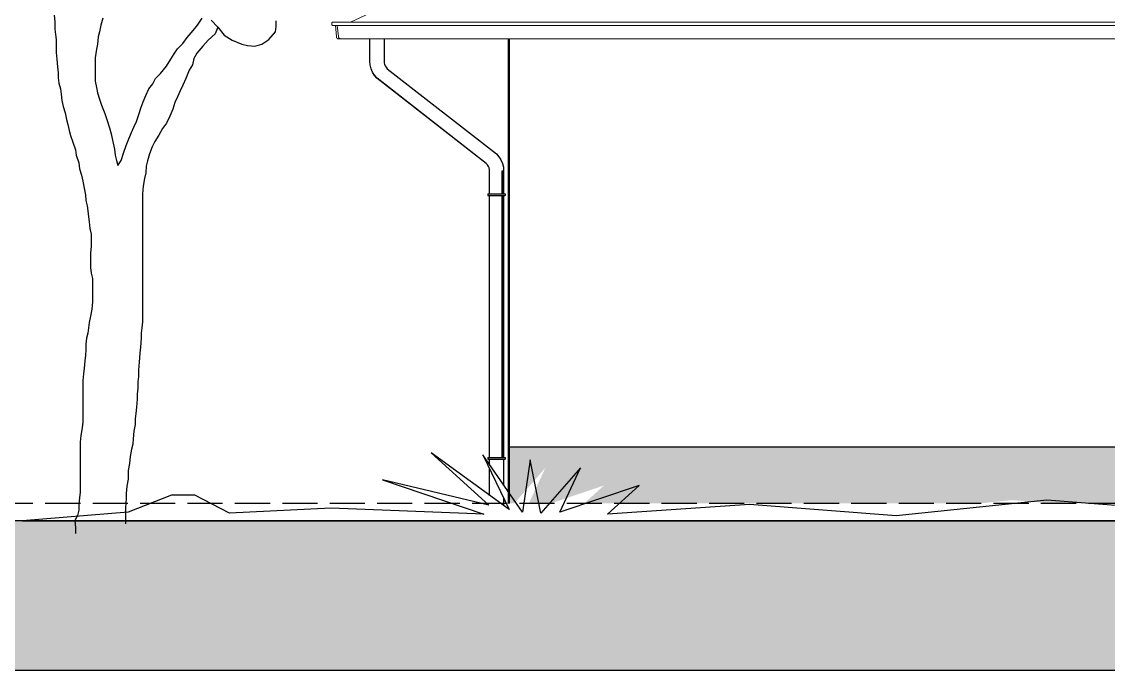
# Model space of a CAD drawing. Header units: millimetres. Extents: x 0 to 1200, y 0 to 841.
# Drawn here: x 569.4 to 631.3, y 662.8 to 699.7 of the extents above; entities that cross this region are included whole.
import ezdxf

# ---------------------------------------------------------------- set-up
doc = ezdxf.new("R2010")
doc.units = ezdxf.units.MM
doc.linetypes.add('PUNKT2_S9', pattern=[1, 0, -1])
doc.linetypes.add('VERDECKT2_S2', pattern=[2.7, 2, -0.7])
doc.layers.add('Standard', color=7, linetype='Continuous', lineweight=25)

msp = doc.modelspace()

# ---------------------------------------------------------------- hatches: boundary and pattern name
at = {"layer": 'Standard', "linetype": 'PUNKT2_S9', "lineweight": 25}
msp.add_hatch(color=253, dxfattribs=at).paths.add_polyline_path([(691.188, 672.303), (691.188, 675.503), (597.15, 675.503), (597.148, 672.303), (597.477, 672.303), (599.245, 674.322), (598.303, 672.303), (599.556, 672.303), (602.581, 673.32), (601.452, 672.303), (623.994, 672.303), (625.804, 672.49), (628.193, 672.303), (639.903, 672.303), (643.782, 672.737), (652.162, 672.303)])
at = {"layer": 'Standard', "linetype": 'PUNKT2_S9', "lineweight": -3}
h = msp.add_hatch(color=0, dxfattribs=at)
h.paths.add_polyline_path([(681.85, 667.492), (682.14, 667.544), (682.288, 667.634), (682.4, 667.777), (682.469, 667.961), (682.494, 668.19), (682.462, 668.441), (682.369, 668.636), (682.222, 668.779), (682.022, 668.854), (681.796, 668.869), (681.346, 668.873), (680.624, 668.873), (680.624, 667.477), (681.309, 667.477)])
h.paths.add_polyline_path([(658.821, 666.479), (660.071, 666.479), (659.439, 668.52)])
h.paths.add_polyline_path([(791.468, 671.303), (566.468, 671.303), (566.468, 662.803), (791.468, 662.803)])
h.paths.add_polyline_path([(705.363, 665.23), (705.363, 664.303), (702.137, 664.303), (702.137, 669.758), (703.062, 669.758), (703.062, 665.23)], flags=16)
h.paths.add_polyline_path([(701.24, 669.803), (701.24, 668.873), (698.766, 668.873), (698.766, 667.654), (701.068, 667.654), (701.068, 666.727), (698.766, 666.727), (698.766, 665.23), (701.327, 665.23), (701.327, 664.303), (697.841, 664.303), (697.841, 669.803)], flags=16)
h.paths.add_polyline_path([(694.105, 669.803), (695.265, 665.732), (696.387, 669.803), (697.37, 669.803), (695.728, 664.303), (694.74, 664.303), (693.102, 669.803)], flags=16)
h.paths.add_polyline_path([(692.786, 664.303), (689.3, 664.303), (689.3, 669.803), (692.699, 669.803), (692.699, 668.873), (690.225, 668.873), (690.225, 667.654), (692.527, 667.654), (692.527, 666.727), (690.225, 666.727), (690.225, 665.23), (692.786, 665.23)], flags=16)
h.paths.add_polyline_path([(686.452, 666.325), (686.452, 667.252), (688.446, 667.252), (688.446, 665.061), (688.09, 664.742), (687.602, 664.464), (687.049, 664.273), (686.486, 664.21), (685.814, 664.299), (685.232, 664.57), (684.763, 665.013), (684.429, 665.605), (684.226, 666.311), (684.16, 667.071), (684.235, 667.883), (684.46, 668.599), (684.829, 669.188), (685.339, 669.623), (685.833, 669.83), (686.436, 669.897), (687.196, 669.788), (687.768, 669.466), (688.165, 668.955), (688.387, 668.28), (687.468, 668.073), (687.327, 668.437), (687.102, 668.711), (686.802, 668.887), (686.436, 668.948), (685.892, 668.831), (685.47, 668.486), (685.204, 667.912), (685.113, 667.117), (685.204, 666.261), (685.476, 665.646), (685.896, 665.282), (686.426, 665.158), (686.717, 665.192), (687.009, 665.293), (687.28, 665.447), (687.512, 665.628), (687.512, 666.325)], flags=16)
h.paths.add_polyline_path([(679.699, 669.803), (681.647, 669.803), (682.281, 669.766), (682.712, 669.653), (683.012, 669.45), (683.247, 669.128), (683.397, 668.722), (683.447, 668.261), (683.372, 667.695), (683.144, 667.237), (682.766, 666.91), (682.237, 666.73), (682.512, 666.51), (682.731, 666.269), (682.963, 665.92), (683.26, 665.377), (683.819, 664.303), (682.712, 664.303), (682.043, 665.5), (681.744, 666.021), (681.556, 666.307), (681.421, 666.449), (681.278, 666.535), (681.087, 666.584), (680.812, 666.599), (680.624, 666.599), (680.624, 664.303), (679.699, 664.303)], flags=16)
h.paths.add_polyline_path([(678.652, 666.727), (676.35, 666.727), (676.35, 665.23), (678.911, 665.23), (678.911, 664.303), (675.425, 664.303), (675.425, 669.803), (678.824, 669.803), (678.824, 668.873), (676.35, 668.873), (676.35, 667.654), (678.652, 667.654)], flags=16)
h.paths.add_polyline_path([(671.185, 668.873), (671.185, 669.803), (674.828, 669.803), (674.828, 668.873), (673.471, 668.873), (673.471, 664.303), (672.545, 664.303), (672.545, 668.873)], flags=16)
h.paths.add_polyline_path([(670.557, 664.303), (669.631, 664.303), (669.631, 666.708), (667.818, 666.708), (667.818, 664.303), (666.893, 664.303), (666.893, 669.803), (667.818, 669.803), (667.818, 667.638), (669.631, 667.638), (669.631, 669.803), (670.557, 669.803)], flags=16)
h.paths.add_polyline_path([(663.36, 664.397), (662.691, 664.956), (662.25, 665.845), (662.103, 667.005), (662.25, 668.224), (662.694, 669.135), (663.379, 669.706), (664.248, 669.897), (665.011, 669.747), (665.614, 669.301), (665.886, 668.869), (666.083, 668.288), (665.167, 668.025), (665.042, 668.407), (664.826, 668.7), (664.541, 668.884), (664.201, 668.948), (663.739, 668.839), (663.373, 668.509), (663.135, 667.935), (663.056, 667.087), (663.135, 666.194), (663.37, 665.601), (663.729, 665.267), (664.182, 665.158), (664.526, 665.23), (664.817, 665.44), (665.045, 665.8), (665.198, 666.325), (666.095, 665.984), (665.82, 665.2), (665.408, 664.644), (664.864, 664.318), (664.192, 664.21)], flags=16)
h.paths.add_polyline_path([(660.768, 664.303), (660.368, 665.553), (658.536, 665.553), (658.158, 664.303), (657.176, 664.303), (658.961, 669.803), (659.94, 669.803), (661.775, 664.303)], flags=16)

# ---------------------------------------------------------------- linework, layer by layer
at = {"layer": 'Standard', "color": 34, "linetype": 'Continuous', "lineweight": 18}
for p, q in [((635.168, 721.631), (588.143, 699.703)), ((588.143, 699.703), (635.168, 721.631))]:
    msp.add_line(p, q, dxfattribs=at)
at = {"layer": 'Standard', "color": 7, "linetype": 'Continuous', "lineweight": -3}
for p, q in [((571.275, 700.112), (571.311, 699.704)), ((574.047, 699.927), (573.935, 699.52)), ((579.442, 699.52), (579.701, 699.927)), ((580.217, 699.815), (580.587, 699.407)), ((571.311, 699.704), (571.311, 699.297)), ((571.311, 699.297), (571.348, 699.002)), ((573.935, 699.52), (573.861, 699.151)), ((578.85, 698.816), (579.183, 699.225)), ((579.183, 699.225), (579.442, 699.52)), ((580.587, 699.407), (580.44, 699.038)), ((580.587, 699.407), (580.957, 698.964)), ((583.877, 699.151), (583.914, 699.446)), ((583.914, 699.446), (583.914, 699.779)), ((571.348, 699.002), (571.385, 698.705)), ((571.385, 698.705), (571.385, 698.336)), ((573.788, 698.854), (573.751, 698.449)), ((573.861, 699.151), (573.788, 698.854)), ((578.592, 698.485), (578.85, 698.816)), ((580.034, 698.669), (579.738, 698.336)), ((580.44, 699.038), (580.034, 698.669)), ((580.957, 698.964), (581.401, 698.669)), ((581.401, 698.669), (581.955, 698.449)), ((583.101, 698.449), (583.507, 698.705)), ((583.507, 698.705), (583.877, 699.151)), ((589.258, 697.467), (589.258, 698.753)), ((589.259, 697.467), (589.259, 698.753)), ((590.059, 698.753), (590.059, 697.499)), ((571.385, 698.336), (571.385, 697.967)), ((571.385, 697.967), (571.422, 697.598)), ((573.676, 698.152), (573.602, 697.673)), ((573.751, 698.449), (573.676, 698.152)), ((578.111, 697.893), (578.296, 698.188)), ((578.296, 698.188), (578.592, 698.485)), ((579.405, 697.929), (579.22, 697.634)), ((579.738, 698.336), (579.405, 697.929)), ((581.955, 698.449), (582.288, 698.375)), ((582.288, 698.375), (582.694, 698.336)), ((582.694, 698.336), (583.101, 698.449)), ((571.422, 697.598), (571.459, 697.155)), ((573.602, 697.673), (573.602, 697.376)), ((573.602, 697.376), (573.602, 697.007)), ((577.668, 697.191), (577.927, 697.598)), ((577.927, 697.598), (578.111, 697.893)), ((579.22, 697.634), (579.146, 697.265)), ((589.274, 697.264), (589.258, 697.467)), ((589.275, 697.264), (589.259, 697.467)), ((590.059, 697.499), (590.068, 697.389)), ((590.068, 697.389), (590.089, 697.298)), ((571.459, 697.155), (571.496, 696.822)), ((571.496, 696.822), (571.496, 696.525)), ((573.602, 697.007), (573.602, 696.674)), ((577.04, 696.489), (577.335, 696.784)), ((577.335, 696.784), (577.668, 697.191)), ((578.962, 696.971), (578.776, 696.489)), ((579.146, 697.265), (578.962, 696.971)), ((589.325, 697.05), (589.274, 697.264)), ((589.326, 697.05), (589.275, 697.264)), ((589.409, 696.847), (589.325, 697.05)), ((589.41, 696.847), (589.326, 697.05)), ((589.524, 696.659), (589.409, 696.847)), ((589.525, 696.659), (589.41, 696.847)), ((590.089, 697.298), (590.125, 697.211)), ((590.125, 697.211), (590.175, 697.131)), ((590.175, 697.131), (590.246, 697.047)), ((590.246, 697.047), (596.469, 692.196)), ((571.496, 696.525), (571.533, 696.23)), ((571.533, 696.23), (571.644, 695.897)), ((573.602, 696.674), (573.602, 696.341)), ((573.602, 696.341), (573.676, 695.972)), ((576.67, 695.897), (576.892, 696.194)), ((576.892, 696.194), (577.04, 696.489)), ((578.592, 696.12), (578.444, 695.787)), ((578.776, 696.489), (578.592, 696.12)), ((589.657, 696.504), (589.524, 696.659)), ((589.658, 696.504), (589.525, 696.659)), ((595.88, 691.652), (589.657, 696.504)), ((595.881, 691.652), (589.658, 696.504)), ((571.644, 695.897), (571.681, 695.603)), ((571.681, 695.603), (571.718, 695.231)), ((573.676, 695.972), (573.751, 695.675)), ((573.751, 695.675), (573.861, 695.306)), ((576.338, 695.157), (576.486, 695.528)), ((576.486, 695.528), (576.67, 695.897)), ((578.296, 695.454), (578.148, 695.121)), ((578.444, 695.787), (578.296, 695.454)), ((571.718, 695.231), (571.792, 694.901)), ((571.792, 694.901), (571.902, 694.529)), ((573.861, 695.306), (573.972, 694.973)), ((573.972, 694.973), (574.157, 694.493)), ((576.078, 694.381), (576.227, 694.862)), ((576.227, 694.862), (576.338, 695.157)), ((578.148, 695.121), (578.037, 694.752)), ((571.902, 694.529), (571.977, 694.16)), ((574.157, 694.493), (574.267, 694.16)), ((575.968, 694.05), (576.078, 694.381)), ((577.852, 694.345), (577.668, 693.94)), ((578.037, 694.752), (577.852, 694.345)), ((571.977, 694.16), (572.05, 693.866)), ((572.05, 693.866), (572.124, 693.533)), ((574.267, 694.16), (574.416, 693.679)), ((574.416, 693.679), (574.527, 693.348)), ((575.672, 693.422), (575.82, 693.717)), ((575.82, 693.717), (575.968, 694.05)), ((577.446, 693.643), (577.225, 693.274)), ((577.668, 693.94), (577.446, 693.643)), ((572.124, 693.533), (572.198, 693.238)), ((572.198, 693.238), (572.346, 692.867)), ((574.527, 693.348), (574.6, 692.977)), ((574.6, 692.977), (574.711, 692.462)), ((575.376, 692.682), (575.525, 693.051)), ((575.525, 693.051), (575.672, 693.422)), ((577.225, 693.274), (577.003, 692.903)), ((572.346, 692.867), (572.494, 692.423)), ((572.494, 692.423), (572.531, 692.126)), ((574.711, 692.462), (574.749, 692.126)), ((575.229, 692.239), (575.376, 692.682)), ((576.855, 692.608), (576.707, 692.201)), ((577.003, 692.903), (576.855, 692.608)), ((572.531, 692.126), (572.679, 691.685)), ((574.749, 692.126), (574.823, 691.832)), ((574.823, 691.832), (574.896, 691.537)), ((574.896, 691.537), (575.08, 691.832)), ((575.08, 691.832), (575.229, 692.239)), ((576.596, 691.796), (576.522, 691.499)), ((576.707, 692.201), (576.596, 691.796)), ((596.469, 692.196), (596.601, 692.041)), ((596.601, 692.041), (596.716, 691.853)), ((596.716, 691.853), (596.8, 691.65)), ((572.679, 691.685), (572.716, 691.352)), ((572.716, 691.352), (572.826, 690.983)), ((576.486, 691.13), (576.411, 690.797)), ((576.522, 691.499), (576.486, 691.13)), ((595.951, 691.569), (595.88, 691.652)), ((595.952, 691.569), (595.881, 691.652)), ((596, 691.489), (595.951, 691.569)), ((596.001, 691.489), (595.952, 691.569)), ((596.036, 691.402), (596, 691.489)), ((596.037, 691.402), (596.001, 691.489)), ((596.058, 691.311), (596.036, 691.402)), ((596.059, 691.311), (596.037, 691.402)), ((596.067, 691.201), (596.058, 691.311)), ((596.068, 691.201), (596.059, 691.311)), ((596.067, 689.923), (596.067, 691.201)), ((596.068, 689.923), (596.068, 691.201)), ((596.791, 691.23), (596.824, 691.231)), ((596.791, 689.923), (596.791, 691.23)), ((596.8, 691.65), (596.852, 691.436)), ((596.823, 689.923), (596.823, 691.231)), ((596.824, 689.923), (596.824, 691.231)), ((596.852, 691.436), (596.868, 691.233)), ((596.868, 691.233), (596.868, 689.923)), ((572.826, 690.983), (572.9, 690.648)), ((572.9, 690.648), (572.974, 690.243)), ((576.411, 690.797), (576.338, 690.353)), ((572.974, 690.243), (573.049, 689.872)), ((576.338, 690.353), (576.301, 689.91)), ((576.301, 689.91), (576.301, 689.505)), ((595.963, 689.923), (595.964, 689.923)), ((595.963, 689.923), (595.963, 689.823)), ((595.964, 689.923), (595.97, 689.923)), ((595.964, 689.923), (595.964, 689.823)), ((595.97, 689.923), (595.988, 689.923)), ((595.988, 689.923), (596.018, 689.923)), ((596.018, 689.923), (596.059, 689.923)), ((596.059, 689.923), (596.11, 689.923)), ((596.11, 689.923), (596.17, 689.923)), ((596.17, 689.923), (596.237, 689.923)), ((596.237, 689.923), (596.309, 689.923)), ((596.309, 689.923), (596.385, 689.923)), ((596.385, 689.923), (596.464, 689.923)), ((596.464, 689.923), (596.542, 689.923)), ((596.542, 689.923), (596.618, 689.923)), ((596.618, 689.923), (596.691, 689.923)), ((596.691, 689.923), (596.758, 689.923)), ((596.758, 689.923), (596.817, 689.923)), ((596.817, 689.923), (596.868, 689.923)), ((596.868, 689.923), (596.909, 689.923)), ((596.909, 689.923), (596.939, 689.923)), ((596.939, 689.923), (596.958, 689.923)), ((596.958, 689.923), (596.964, 689.923)), ((596.964, 689.923), (596.964, 689.823)), ((573.049, 689.872), (573.085, 689.541)), ((573.085, 689.541), (573.159, 689.244)), ((576.301, 689.505), (576.301, 689.098)), ((595.963, 689.823), (595.964, 689.823)), ((595.964, 689.823), (595.97, 689.823)), ((595.97, 689.823), (595.988, 689.823)), ((595.988, 689.823), (596.018, 689.823)), ((596.018, 689.823), (596.059, 689.823)), ((596.059, 689.823), (596.11, 689.823)), ((596.067, 674.923), (596.067, 689.823)), ((596.068, 674.923), (596.068, 689.823)), ((596.11, 689.823), (596.17, 689.823)), ((596.17, 689.823), (596.237, 689.823)), ((596.237, 689.823), (596.309, 689.823)), ((596.309, 689.823), (596.385, 689.823)), ((596.385, 689.823), (596.464, 689.823)), ((596.464, 689.823), (596.542, 689.823)), ((596.542, 689.823), (596.618, 689.823)), ((596.618, 689.823), (596.691, 689.823)), ((596.691, 689.823), (596.758, 689.823)), ((596.758, 689.823), (596.817, 689.823)), ((596.791, 674.923), (596.791, 689.823)), ((596.817, 689.823), (596.868, 689.823)), ((596.823, 674.923), (596.823, 689.823)), ((596.824, 674.923), (596.824, 689.823)), ((596.868, 689.823), (596.868, 674.923)), ((596.868, 689.823), (596.909, 689.823)), ((596.909, 689.823), (596.939, 689.823)), ((596.939, 689.823), (596.958, 689.823)), ((596.958, 689.823), (596.964, 689.823)), ((573.159, 689.244), (573.196, 688.949)), ((573.196, 688.949), (573.233, 688.616)), ((576.301, 689.098), (576.301, 688.691)), ((576.301, 688.691), (576.301, 688.211)), ((573.233, 688.616), (573.27, 688.322)), ((573.27, 688.322), (573.307, 687.953)), ((576.301, 688.211), (576.301, 687.878)), ((573.307, 687.953), (573.381, 687.62)), ((573.381, 687.62), (573.381, 687.325)), ((576.301, 687.878), (576.301, 687.397)), ((573.381, 686.954), (573.345, 686.549)), ((573.381, 687.325), (573.381, 686.954)), ((576.301, 687.397), (576.301, 687.028)), ((576.301, 687.028), (576.301, 686.659)), ((573.345, 686.549), (573.345, 686.141)), ((576.301, 686.659), (576.301, 686.067)), ((573.345, 686.141), (573.345, 685.734)), ((573.345, 685.734), (573.381, 685.401)), ((576.301, 686.067), (576.301, 685.475)), ((573.381, 685.401), (573.455, 685.106)), ((573.455, 685.106), (573.455, 684.809)), ((576.301, 685.475), (576.301, 685.032)), ((576.301, 685.032), (576.301, 684.625)), ((573.455, 684.809), (573.455, 684.479)), ((573.455, 684.479), (573.455, 684.107)), ((576.301, 684.625), (576.301, 684.182)), ((573.455, 683.774), (573.418, 683.369)), ((573.455, 684.107), (573.455, 683.774)), ((576.301, 684.182), (576.301, 683.702)), ((576.301, 683.702), (576.301, 683.147)), ((573.418, 683.369), (573.345, 682.962)), ((576.301, 683.147), (576.301, 682.629)), ((573.27, 682.593), (573.233, 682.296)), ((573.345, 682.962), (573.27, 682.593)), ((576.301, 682.629), (576.264, 682.296)), ((573.196, 682.001), (573.122, 681.704)), ((573.233, 682.296), (573.196, 682.001)), ((576.264, 682.296), (576.227, 682.001)), ((576.227, 682.001), (576.227, 681.704)), ((573.122, 681.704), (573.085, 681.374)), ((573.085, 681.374), (573.085, 681.041)), ((576.227, 681.704), (576.19, 681.189)), ((573.049, 680.746), (573.012, 680.413)), ((573.085, 681.041), (573.049, 680.746)), ((576.153, 680.856), (576.115, 680.339)), ((576.19, 681.189), (576.153, 680.856)), ((572.974, 680.006), (572.937, 679.673)), ((573.012, 680.413), (572.974, 680.006)), ((576.115, 680.339), (576.078, 679.895)), ((572.937, 679.673), (572.9, 679.304)), ((576.078, 679.524), (576.042, 679.229)), ((576.078, 679.895), (576.078, 679.524)), ((572.9, 679.304), (572.9, 678.935)), ((572.9, 678.935), (572.9, 678.602)), ((576.042, 678.86), (576.005, 678.527)), ((576.042, 679.229), (576.042, 678.86)), ((572.9, 678.602), (572.9, 678.307)), ((572.9, 678.307), (572.9, 677.936)), ((576.005, 678.233), (575.968, 677.789)), ((576.005, 678.527), (576.005, 678.233)), ((572.9, 677.936), (572.9, 677.605)), ((572.9, 677.605), (572.9, 677.27)), ((575.968, 677.789), (575.931, 677.418)), ((572.9, 676.939), (572.863, 676.606)), ((572.9, 677.27), (572.9, 676.939)), ((575.931, 677.418), (575.894, 677.123)), ((575.894, 677.123), (575.894, 676.79)), ((572.863, 676.606), (572.789, 676.163)), ((575.82, 676.421), (575.782, 675.978)), ((575.894, 676.79), (575.82, 676.421)), ((572.789, 676.163), (572.753, 675.791)), ((572.753, 675.791), (572.753, 675.497)), ((575.746, 675.681), (575.672, 675.386)), ((575.782, 675.978), (575.746, 675.681)), ((572.753, 675.497), (572.753, 675.089)), ((572.753, 675.089), (572.753, 674.795)), ((575.672, 675.386), (575.599, 674.979)), ((572.753, 674.795), (572.753, 674.462)), ((572.753, 674.462), (572.753, 674.129)), ((575.562, 674.574), (575.488, 674.167)), ((575.599, 674.979), (575.562, 674.574)), ((595.963, 674.923), (595.964, 674.923)), ((595.963, 674.923), (595.963, 674.823)), ((595.963, 674.823), (595.964, 674.823)), ((595.964, 674.923), (595.97, 674.923)), ((595.964, 674.923), (595.964, 674.823)), ((595.964, 674.823), (595.97, 674.823)), ((595.97, 674.923), (595.988, 674.923)), ((595.97, 674.823), (595.988, 674.823)), ((595.988, 674.923), (596.018, 674.923)), ((595.988, 674.823), (596.018, 674.823)), ((596.018, 674.923), (596.059, 674.923)), ((596.018, 674.823), (596.059, 674.823)), ((596.059, 674.923), (596.11, 674.923)), ((596.059, 674.823), (596.11, 674.823)), ((596.067, 674.515), (596.067, 674.823)), ((596.068, 674.513), (596.068, 674.823)), ((596.11, 674.923), (596.17, 674.923)), ((596.11, 674.823), (596.17, 674.823)), ((596.17, 674.923), (596.237, 674.923)), ((596.17, 674.823), (596.237, 674.823)), ((596.237, 674.923), (596.309, 674.923)), ((596.237, 674.823), (596.309, 674.823)), ((596.309, 674.923), (596.385, 674.923)), ((596.309, 674.823), (596.385, 674.823)), ((596.385, 674.923), (596.464, 674.923)), ((596.385, 674.823), (596.464, 674.823)), ((596.464, 674.923), (596.542, 674.923)), ((596.464, 674.823), (596.542, 674.823)), ((596.542, 674.923), (596.618, 674.923)), ((596.542, 674.823), (596.618, 674.823)), ((596.618, 674.923), (596.691, 674.923)), ((596.618, 674.823), (596.691, 674.823)), ((596.691, 674.923), (596.758, 674.923)), ((596.691, 674.823), (596.758, 674.823)), ((596.758, 674.923), (596.817, 674.923)), ((596.758, 674.823), (596.817, 674.823)), ((596.817, 674.923), (596.868, 674.923)), ((596.817, 674.823), (596.868, 674.823)), ((596.868, 674.923), (596.909, 674.923)), ((596.868, 674.823), (596.868, 673.356)), ((596.868, 674.823), (596.909, 674.823)), ((596.909, 674.923), (596.939, 674.923)), ((596.909, 674.823), (596.939, 674.823)), ((596.939, 674.923), (596.958, 674.923)), ((596.939, 674.823), (596.958, 674.823)), ((596.958, 674.923), (596.964, 674.923)), ((596.958, 674.823), (596.964, 674.823)), ((596.964, 674.923), (596.964, 674.823)), ((572.753, 674.129), (572.753, 673.724)), ((575.488, 674.167), (575.488, 673.685)), ((596.067, 672.755), (596.067, 674.27)), ((596.068, 672.754), (596.068, 674.268)), ((572.753, 673.724), (572.753, 673.242)), ((572.753, 673.242), (572.753, 672.947)), ((575.413, 673.28), (575.376, 672.873)), ((575.488, 673.685), (575.413, 673.28)), ((572.716, 672.614), (572.679, 672.281)), ((572.753, 672.947), (572.716, 672.614)), ((575.376, 672.578), (575.339, 672.059)), ((575.376, 672.873), (575.376, 672.578)), ((596.868, 672.596), (596.868, 672.173)), ((572.679, 672.281), (572.679, 671.912)), ((575.339, 672.059), (575.339, 671.764)), ((572.605, 671.618), (572.457, 671.321)), ((572.679, 671.912), (572.605, 671.618)), ((575.339, 671.764), (575.339, 671.431)), ((575.339, 671.431), (575.339, 671.136)), ((572.457, 671.321), (572.494, 670.916)), ((572.494, 670.916), (572.494, 670.58))]:
    msp.add_line(p, q, dxfattribs=at)
at = {"layer": 'Standard', "color": 7, "linetype": 'Continuous', "lineweight": 18}
for p, q in [((587.079, 699.619), (587.078, 699.614)), ((587.078, 699.614), (587.079, 699.619)), ((587.078, 699.614), (587.079, 699.619)), ((587.078, 699.614), (587.078, 699.608)), ((587.078, 699.608), (587.078, 699.614)), ((587.078, 699.608), (587.078, 699.614)), ((587.078, 699.608), (587.078, 699.603)), ((587.078, 699.603), (587.078, 699.608)), ((587.078, 699.603), (587.078, 699.608)), ((587.078, 699.603), (587.078, 699.598)), ((587.078, 699.598), (587.078, 699.603)), ((587.078, 699.598), (587.078, 699.603)), ((587.078, 699.598), (587.078, 699.593)), ((587.078, 699.593), (587.078, 699.598)), ((587.078, 699.593), (587.078, 699.598)), ((587.078, 699.593), (587.079, 699.588)), ((587.079, 699.588), (587.078, 699.593)), ((587.079, 699.588), (587.078, 699.593)), ((587.079, 699.624), (587.08, 699.629)), ((587.08, 699.624), (587.079, 699.619)), ((587.079, 699.619), (587.079, 699.624)), ((587.079, 699.619), (587.08, 699.624)), ((587.079, 699.588), (587.08, 699.582)), ((587.079, 699.582), (587.079, 699.588)), ((587.08, 699.582), (587.079, 699.588)), ((587.08, 699.577), (587.079, 699.582)), ((587.08, 699.629), (587.081, 699.634)), ((587.081, 699.629), (587.08, 699.624)), ((587.08, 699.624), (587.081, 699.629)), ((587.08, 699.582), (587.081, 699.577)), ((587.081, 699.577), (587.08, 699.582)), ((587.081, 699.572), (587.08, 699.577)), ((587.081, 699.634), (587.082, 699.639)), ((587.083, 699.634), (587.081, 699.629)), ((587.081, 699.629), (587.083, 699.634)), ((587.081, 699.577), (587.083, 699.572)), ((587.083, 699.572), (587.081, 699.577)), ((587.082, 699.567), (587.081, 699.572)), ((587.082, 699.639), (587.084, 699.644)), ((587.084, 699.562), (587.082, 699.567)), ((587.084, 699.639), (587.083, 699.634)), ((587.083, 699.634), (587.084, 699.639)), ((587.083, 699.572), (587.084, 699.567)), ((587.084, 699.567), (587.083, 699.572)), ((587.084, 699.644), (587.085, 699.649)), ((587.086, 699.644), (587.084, 699.639)), ((587.084, 699.639), (587.086, 699.644)), ((587.084, 699.567), (587.086, 699.562)), ((587.086, 699.562), (587.084, 699.567)), ((587.085, 699.558), (587.084, 699.562)), ((587.085, 699.649), (587.087, 699.653)), ((587.087, 699.553), (587.085, 699.558)), ((587.089, 699.649), (587.086, 699.644)), ((587.086, 699.644), (587.089, 699.649)), ((587.086, 699.562), (587.089, 699.558)), ((587.089, 699.558), (587.086, 699.562)), ((587.087, 699.653), (587.089, 699.658)), ((587.089, 699.549), (587.087, 699.553)), ((587.089, 699.658), (587.091, 699.662)), ((587.091, 699.653), (587.089, 699.649)), ((587.089, 699.649), (587.091, 699.653)), ((587.089, 699.558), (587.091, 699.553)), ((587.091, 699.553), (587.089, 699.558)), ((587.091, 699.544), (587.089, 699.549)), ((587.091, 699.662), (587.093, 699.666)), ((587.094, 699.658), (587.091, 699.653)), ((587.091, 699.653), (587.094, 699.658)), ((587.091, 699.553), (587.094, 699.549)), ((587.094, 699.549), (587.091, 699.553)), ((587.093, 699.54), (587.091, 699.544)), ((587.093, 699.666), (587.096, 699.67)), ((587.096, 699.536), (587.093, 699.54)), ((587.097, 699.662), (587.094, 699.658)), ((587.094, 699.658), (587.097, 699.662)), ((587.094, 699.549), (587.097, 699.544)), ((587.097, 699.544), (587.094, 699.549)), ((587.096, 699.67), (587.098, 699.674)), ((587.098, 699.532), (587.096, 699.536)), ((587.1, 699.666), (587.097, 699.662)), ((587.097, 699.662), (587.1, 699.666)), ((587.097, 699.544), (587.1, 699.54)), ((587.1, 699.54), (587.097, 699.544)), ((587.098, 699.674), (587.101, 699.677)), ((587.101, 699.529), (587.098, 699.532)), ((587.103, 699.67), (587.1, 699.666)), ((587.1, 699.666), (587.103, 699.67)), ((587.1, 699.54), (587.103, 699.536)), ((587.103, 699.536), (587.1, 699.54)), ((587.101, 699.677), (587.104, 699.681)), ((587.104, 699.525), (587.101, 699.529)), ((587.107, 699.674), (587.103, 699.67)), ((587.103, 699.67), (587.107, 699.674)), ((587.103, 699.536), (587.107, 699.532)), ((587.107, 699.532), (587.103, 699.536)), ((587.104, 699.681), (587.107, 699.684)), ((587.107, 699.522), (587.104, 699.525)), ((587.107, 699.684), (587.11, 699.687)), ((587.111, 699.677), (587.107, 699.674)), ((587.107, 699.674), (587.111, 699.677)), ((587.107, 699.532), (587.111, 699.529)), ((587.111, 699.529), (587.107, 699.532)), ((587.11, 699.519), (587.107, 699.522)), ((587.11, 699.687), (587.113, 699.69)), ((587.113, 699.517), (587.11, 699.519)), ((587.115, 699.681), (587.111, 699.677)), ((587.111, 699.677), (587.115, 699.681)), ((587.111, 699.529), (587.115, 699.525)), ((587.115, 699.525), (587.111, 699.529)), ((587.113, 699.69), (587.116, 699.692)), ((587.116, 699.514), (587.113, 699.517)), ((587.119, 699.684), (587.115, 699.681)), ((587.115, 699.681), (587.119, 699.684)), ((587.115, 699.525), (587.119, 699.522)), ((587.119, 699.522), (587.115, 699.525)), ((587.116, 699.692), (587.119, 699.695)), ((587.119, 699.512), (587.116, 699.514)), ((587.119, 699.695), (587.123, 699.697)), ((587.123, 699.687), (587.119, 699.684)), ((587.119, 699.684), (587.123, 699.687)), ((587.119, 699.522), (587.123, 699.519)), ((587.123, 699.519), (587.119, 699.522)), ((587.123, 699.51), (587.119, 699.512)), ((587.123, 699.697), (587.126, 699.698)), ((587.128, 699.69), (587.123, 699.687)), ((587.123, 699.687), (587.128, 699.69)), ((587.123, 699.519), (587.128, 699.517)), ((587.128, 699.517), (587.123, 699.519)), ((587.126, 699.508), (587.123, 699.51)), ((587.126, 699.698), (587.13, 699.7)), ((587.13, 699.507), (587.126, 699.508)), ((587.132, 699.692), (587.128, 699.69)), ((587.128, 699.69), (587.132, 699.692)), ((587.128, 699.517), (587.132, 699.514)), ((587.132, 699.514), (587.128, 699.517)), ((587.13, 699.7), (587.133, 699.701)), ((587.133, 699.505), (587.13, 699.507)), ((587.137, 699.695), (587.132, 699.692)), ((587.132, 699.692), (587.137, 699.695)), ((587.132, 699.514), (587.137, 699.512)), ((587.137, 699.512), (587.132, 699.514)), ((587.133, 699.701), (587.137, 699.702)), ((587.137, 699.504), (587.133, 699.505)), ((587.137, 699.702), (587.14, 699.703)), ((587.142, 699.697), (587.137, 699.695)), ((587.137, 699.695), (587.142, 699.697)), ((587.137, 699.512), (587.142, 699.51)), ((587.142, 699.51), (587.137, 699.512)), ((587.14, 699.504), (587.137, 699.504)), ((587.14, 699.703), (587.144, 699.703)), ((587.144, 699.503), (587.14, 699.504)), ((587.147, 699.698), (587.142, 699.697)), ((587.142, 699.697), (587.147, 699.698)), ((587.142, 699.51), (587.147, 699.508)), ((587.147, 699.508), (587.142, 699.51)), ((587.144, 699.703), (587.148, 699.703)), ((587.148, 699.503), (587.144, 699.503)), ((587.152, 699.7), (587.147, 699.698)), ((587.147, 699.698), (587.152, 699.7)), ((587.147, 699.508), (587.152, 699.507)), ((587.152, 699.507), (587.147, 699.508)), ((587.148, 699.703), (587.178, 699.703)), ((587.178, 699.503), (587.148, 699.503)), ((587.157, 699.701), (587.152, 699.7)), ((587.152, 699.7), (587.157, 699.701)), ((587.152, 699.507), (587.157, 699.505)), ((587.157, 699.505), (587.152, 699.507)), ((587.162, 699.702), (587.157, 699.701)), ((587.157, 699.701), (587.162, 699.702)), ((587.157, 699.505), (587.162, 699.504)), ((587.162, 699.504), (587.157, 699.505)), ((587.167, 699.703), (587.162, 699.702)), ((587.162, 699.702), (587.167, 699.703)), ((587.162, 699.504), (587.167, 699.504)), ((587.167, 699.504), (587.162, 699.504)), ((587.172, 699.703), (587.167, 699.703)), ((587.167, 699.703), (587.172, 699.703)), ((587.167, 699.504), (587.172, 699.503)), ((587.172, 699.503), (587.167, 699.504)), ((587.178, 699.703), (587.172, 699.703)), ((587.172, 699.703), (587.178, 699.703)), ((587.172, 699.503), (587.178, 699.503)), ((587.178, 699.503), (587.172, 699.503)), ((587.178, 699.703), (683.158, 699.703)), ((587.178, 699.503), (683.158, 699.503)), ((587.345, 698.873), (587.297, 699.503)), ((587.39, 699.503), (587.459, 698.873)), ((587.459, 698.873), (587.39, 699.503)), ((587.346, 698.866), (587.345, 698.873)), ((587.346, 698.859), (587.346, 698.866)), ((587.348, 698.852), (587.346, 698.859)), ((587.349, 698.845), (587.348, 698.852)), ((587.351, 698.839), (587.349, 698.845)), ((587.353, 698.832), (587.351, 698.839)), ((587.355, 698.826), (587.353, 698.832)), ((587.357, 698.82), (587.355, 698.826)), ((587.36, 698.814), (587.357, 698.82)), ((587.362, 698.808), (587.36, 698.814)), ((587.365, 698.803), (587.362, 698.808)), ((587.369, 698.797), (587.365, 698.803)), ((587.372, 698.792), (587.369, 698.797)), ((587.375, 698.787), (587.372, 698.792)), ((587.379, 698.783), (587.375, 698.787)), ((587.383, 698.779), (587.379, 698.783)), ((587.387, 698.775), (587.383, 698.779)), ((587.391, 698.771), (587.387, 698.775)), ((587.396, 698.768), (587.391, 698.771)), ((587.4, 698.765), (587.396, 698.768)), ((587.405, 698.762), (587.4, 698.765)), ((587.409, 698.76), (587.405, 698.762)), ((587.414, 698.758), (587.409, 698.76)), ((587.419, 698.756), (587.414, 698.758)), ((587.423, 698.755), (587.419, 698.756)), ((587.428, 698.754), (587.423, 698.755)), ((587.433, 698.753), (587.428, 698.754)), ((587.438, 698.753), (587.433, 698.753)), ((587.592, 698.753), (587.438, 698.753)), ((587.459, 698.873), (587.46, 698.866)), ((587.46, 698.866), (587.459, 698.873)), ((587.46, 698.866), (587.461, 698.859)), ((587.461, 698.859), (587.46, 698.866)), ((587.461, 698.859), (587.463, 698.852)), ((587.463, 698.852), (587.461, 698.859)), ((587.463, 698.852), (587.465, 698.845)), ((587.465, 698.845), (587.463, 698.852)), ((587.465, 698.845), (587.467, 698.839)), ((587.467, 698.839), (587.465, 698.845)), ((587.467, 698.839), (587.47, 698.832)), ((587.47, 698.832), (587.467, 698.839)), ((587.47, 698.832), (587.473, 698.826)), ((587.473, 698.826), (587.47, 698.832)), ((587.473, 698.826), (587.477, 698.82)), ((587.477, 698.82), (587.473, 698.826)), ((587.477, 698.82), (587.48, 698.814)), ((587.48, 698.814), (587.477, 698.82)), ((587.48, 698.814), (587.484, 698.808)), ((587.484, 698.808), (587.48, 698.814)), ((587.484, 698.808), (587.488, 698.803)), ((587.488, 698.803), (587.484, 698.808)), ((587.488, 698.803), (587.493, 698.797)), ((587.493, 698.797), (587.488, 698.803)), ((587.493, 698.797), (587.498, 698.792)), ((587.498, 698.792), (587.493, 698.797)), ((587.498, 698.792), (587.503, 698.787)), ((587.503, 698.787), (587.498, 698.792)), ((587.503, 698.787), (587.508, 698.783)), ((587.508, 698.783), (587.503, 698.787)), ((587.508, 698.783), (587.514, 698.779)), ((587.514, 698.779), (587.508, 698.783)), ((587.514, 698.779), (587.52, 698.775)), ((587.52, 698.775), (587.514, 698.779)), ((587.52, 698.775), (587.526, 698.771)), ((587.526, 698.771), (587.52, 698.775)), ((587.526, 698.771), (587.532, 698.768)), ((587.532, 698.768), (587.526, 698.771)), ((587.532, 698.768), (587.538, 698.765)), ((587.538, 698.765), (587.532, 698.768)), ((587.538, 698.765), (587.544, 698.762)), ((587.544, 698.762), (587.538, 698.765)), ((587.544, 698.762), (587.551, 698.76)), ((587.551, 698.76), (587.544, 698.762)), ((587.551, 698.76), (587.558, 698.758)), ((587.558, 698.758), (587.551, 698.76)), ((587.558, 698.758), (587.565, 698.756)), ((587.565, 698.756), (587.558, 698.758)), ((587.565, 698.756), (587.571, 698.755)), ((587.571, 698.755), (587.565, 698.756)), ((587.571, 698.755), (587.578, 698.754)), ((587.578, 698.754), (587.571, 698.755)), ((587.578, 698.754), (587.585, 698.753)), ((587.585, 698.753), (587.578, 698.754)), ((587.585, 698.753), (587.592, 698.753)), ((587.592, 698.753), (587.585, 698.753)), ((587.592, 698.753), (682.743, 698.753))]:
    msp.add_line(p, q, dxfattribs=at)
at = {"layer": 'Standard', "color": 7, "linetype": 'Continuous', "lineweight": 50}
msp.add_line((597.168, 698.761), (597.168, 672.303), dxfattribs=at)
at = {"layer": 'Standard', "color": 36, "linetype": 'Continuous', "lineweight": 18}
for p, q in [((597.168, 698.203), (597.168, 698.753)), ((597.168, 675.503), (597.168, 698.203))]:
    msp.add_line(p, q, dxfattribs=at)
at = {"layer": 'Standard', "color": 96, "linetype": 'Continuous', "lineweight": -3}
for p, q in [((597.179, 671.947), (592.738, 675.174)), ((592.738, 675.174), (596.035, 672.204)), ((595.686, 675.066), (597.179, 671.947)), ((597.941, 671.803), (595.686, 675.066)), ((598.386, 674.78), (597.941, 671.803)), ((598.99, 671.746), (598.386, 674.78)), ((601.245, 674.322), (598.99, 671.746)), ((600.07, 671.803), (601.245, 674.322)), ((589.967, 673.635), (595.749, 671.689)), ((596.035, 672.204), (589.967, 673.635)), ((604.581, 673.32), (600.07, 671.803)), ((602.776, 671.694), (604.581, 673.32)), ((577.958, 672.777), (575.48, 671.803)), ((579.29, 672.777), (577.958, 672.777)), ((581.262, 671.746), (579.29, 672.777)), ((587.044, 672.032), (581.262, 671.746)), ((595.749, 671.689), (587.044, 672.032)), ((610.871, 672.233), (602.776, 671.694)), ((619.227, 671.603), (610.871, 672.233)), ((627.804, 672.49), (619.227, 671.603)), ((637.077, 671.764), (627.804, 672.49)), ((575.48, 671.803), (569.465, 671.303)), ((569.465, 671.303), (791.468, 671.303))]:
    msp.add_line(p, q, dxfattribs=at)
at = {"layer": 'Standard', "color": 26, "linetype": 'Continuous', "lineweight": -3}
for p, q in [((691.168, 675.503), (597.148, 675.503)), ((597.148, 672.951), (597.148, 675.503)), ((597.148, 671.969), (597.148, 672.011))]:
    msp.add_line(p, q, dxfattribs=at)
at = {"layer": 'Standard', "color": 7, "linetype": 'VERDECKT2_S2', "lineweight": -3}
msp.add_line((791.468, 672.303), (566.468, 672.303), dxfattribs=at)
at = {"layer": 'Standard', "color": 255, "linetype": 'Continuous', "lineweight": -3}
for p, q in [((569.465, 671.303), (566.468, 671.303)), ((791.468, 671.303), (569.465, 671.303)), ((566.468, 662.803), (791.468, 662.803))]:
    msp.add_line(p, q, dxfattribs=at)

doc.saveas('drawing.dxf')
